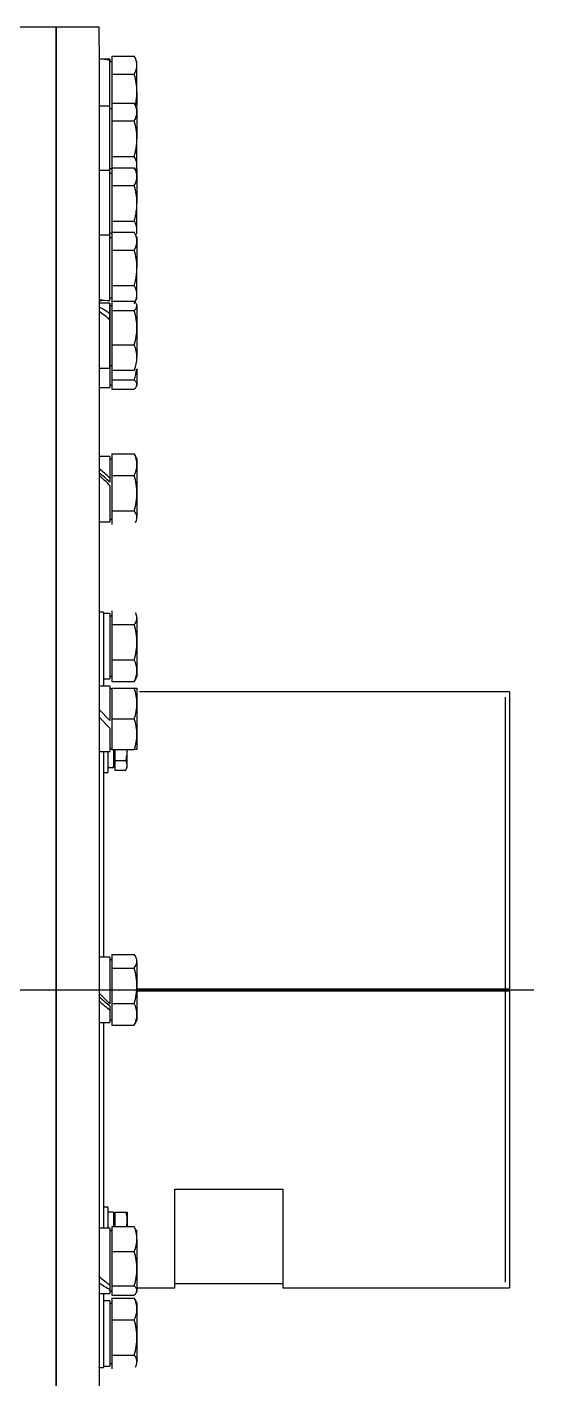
# Model space of a CAD drawing. Extents: x -681219 to -550379, y -242630 to -158199.
# Drawn here: x -622235 to -621931, y -173200 to -172389 of the extents above; entities that cross this region are included whole.
import ezdxf
from ezdxf.lldxf.tags import DXFTag

# ---------------------------------------------------------------- set-up
doc = ezdxf.new("R2010")
doc.units = 0
doc.header["$LTSCALE"] = 1000
doc.layers.get('0').update_dxf_attribs({"linetype": 'CONTINUOUS'})
for name, color, linetype in [('$TD_AUDIT_GENERATED_(382)', 7, 'CONTINUOUS'), ('10_GB93_A', 7, 'CONTINUOUS'), ('10_GB97.1_A', 7, 'CONTINUOUS'), ('20_GB93', 7, 'CONTINUOUS'), ('20_GB97.1', 7, 'CONTINUOUS'), ('DAE09051804_A', 7, 'CONTINUOUS'), ('M10×15_GB5783_A', 7, 'CONTINUOUS'), ('M20×100_GB5783', 7, 'CONTINUOUS'), ('M20×45_GB5783', 7, 'CONTINUOUS'), ('SPTZ00211520', 7, 'CONTINUOUS'), ('SPTZ011001632', 7, 'CONTINUOUS'), ('SPTZ011001642_A', 7, 'CONTINUOUS'), ('SPTZ011001652', 7, 'CONTINUOUS'), ('SPTZ011001662', 7, 'CONTINUOUS'), ('SPTZ011001672', 7, 'CONTINUOUS')]:
    doc.layers.add(name, color=color, linetype=linetype)
tags = doc.linetypes.add('CENTER2', pattern=[28.575, 19.05, -3.175, 3.175, -3.175]).pattern_tags.tags
tags[10:11] = [DXFTag(74, 4), DXFTag(75, 0), DXFTag(340, '0'), DXFTag(46, 0.0), DXFTag(50, 0.0), DXFTag(44, 0.0), DXFTag(45, 0.0)]
tags[8:9] = [DXFTag(74, 4), DXFTag(75, 0), DXFTag(340, '0'), DXFTag(46, 0.0), DXFTag(50, 0.0), DXFTag(44, 0.0), DXFTag(45, 0.0)]
tags[6:7] = [DXFTag(74, 4), DXFTag(75, 0), DXFTag(340, '0'), DXFTag(46, 0.0), DXFTag(50, 0.0), DXFTag(44, 0.0), DXFTag(45, 0.0)]
tags[4:5] = [DXFTag(74, 4), DXFTag(75, 0), DXFTag(340, '0'), DXFTag(46, 0.0), DXFTag(50, 0.0), DXFTag(44, 0.0), DXFTag(45, 0.0)]

msp = doc.modelspace()

# ---------------------------------------------------------------- linework, layer by layer
at = {"layer": '$TD_AUDIT_GENERATED_(382)', "color": 7, "linetype": 'Continuous'}
for p, q in [((-622217.7465, -172388.6744), (-622243.6665, -172388.6744)), ((-622217.7465, -172388.6744), (-622217.7465, -172399.8344)), ((-622217.7465, -172511.6804), (-622217.7465, -172399.8344)), ((-622217.7465, -173421.7004), (-622217.7465, -172511.6804))]:
    msp.add_line(p, q, dxfattribs=at)
at = {"linetype": 'CENTER2', "ltscale": 20}
msp.add_line((-627628.6761, -172966.6904), (-621930.9303, -172966.6904), dxfattribs=at)
at = {"layer": '10_GB93_A', "color": 7, "linetype": 'Continuous'}
for p, q in [((-622183.2729, -172822.5067), (-622183.2729, -172833.2514)), ((-622186.6425, -172833.2514), (-622186.149, -172833.2514)), ((-622183.2729, -173100.1294), (-622186.6425, -173100.1294)), ((-622183.2729, -173100.1294), (-622183.2729, -173108.7409))]:
    msp.add_line(p, q, dxfattribs=at)
for centre, start, end in [((-622183.7663, -172823.2722), 253.2490088, 272.8344038), ((-622186.149, -172823.2722), 267.1655962, 286.7509912)]:
    msp.add_arc(centre, 9.9792, start, end, dxfattribs=at)
at = {"layer": '10_GB97.1_A', "color": 7, "linetype": 'Continuous'}
for p, q in [((-622186.6425, -172823.5859), (-622186.6425, -172836.2322)), ((-622189.2345, -172836.2322), (-622186.6425, -172836.2322)), ((-622186.6425, -173097.1486), (-622189.2345, -173097.1486)), ((-622186.6425, -173097.1486), (-622186.6425, -173109.7949))]:
    msp.add_line(p, q, dxfattribs=at)
at = {"layer": '20_GB93', "color": 7, "linetype": 'Continuous'}
for p, q in [((-622185.3465, -172407.9848), (-622191.8265, -172407.9848)), ((-622185.3465, -172407.9848), (-622186.2955, -172407.9848)), ((-622185.3465, -172408.0078), (-622185.3465, -172407.9848)), ((-622185.3465, -172436.135), (-622185.3465, -172407.9848)), ((-622185.3465, -172408.0078), (-622185.3465, -172408.7827)), ((-622185.3465, -172436.135), (-622185.3465, -172408.7827)), ((-622185.3465, -172436.135), (-622191.8265, -172436.135)), ((-622185.3465, -172474.8994), (-622185.3465, -172436.135)), ((-622185.3465, -172474.8994), (-622191.8265, -172474.8994)), ((-622185.3465, -172513.6639), (-622185.3465, -172474.8994)), ((-622185.3465, -172513.6639), (-622191.8265, -172513.6639)), ((-622185.3465, -172552.8031), (-622185.3465, -172513.6639)), ((-622191.8265, -172552.8031), (-622190.8775, -172552.8031)), ((-622185.3465, -172554.3907), (-622191.8265, -172554.3907)), ((-622185.3465, -172554.3907), (-622191.8265, -172554.3907)), ((-622185.3465, -172554.3907), (-622185.3465, -172560.8098)), ((-622185.3465, -172593.5299), (-622185.3465, -172554.3907)), ((-622185.3465, -172560.8098), (-622185.3465, -172564.5977)), ((-622185.3465, -172564.5977), (-622185.3465, -172593.5299)), ((-622191.8265, -172593.5299), (-622185.3465, -172593.5299)), ((-622191.8265, -172593.5299), (-622185.3465, -172593.5299)), ((-622185.3465, -172593.5299), (-622185.3465, -172605.0333)), ((-622191.8265, -172605.0333), (-622185.3465, -172605.0333)), ((-622185.3465, -172646.5382), (-622191.8265, -172646.5382)), ((-622185.3465, -172646.5382), (-622185.3465, -172659.5044)), ((-622185.3465, -172659.5044), (-622185.3465, -172661.9885)), ((-622185.3465, -172664.0342), (-622185.3465, -172685.6774)), ((-622191.8265, -172685.6774), (-622185.3465, -172685.6774)), ((-622185.3465, -172740.8024), (-622189.2345, -172740.8024)), ((-622185.3465, -172740.8024), (-622185.3465, -172779.9416)), ((-622189.2345, -172779.9416), (-622185.3465, -172779.9416)), ((-622185.3465, -172784.4467), (-622191.8265, -172784.4467)), ((-622185.3465, -172784.4467), (-622185.3465, -172804.9652)), ((-622191.8265, -172798.4852), (-622185.3465, -172804.9652)), ((-622185.3465, -172809.5473), (-622191.8265, -172803.0673)), ((-622185.3465, -172809.5473), (-622185.3465, -172823.5859)), ((-622191.8265, -172823.5859), (-622185.3465, -172823.5859)), ((-622185.3465, -172947.1208), (-622191.8265, -172947.1208)), ((-622185.3465, -172947.1208), (-622185.3465, -172975.0473)), ((-621993.0201, -172966.0327), (-621993.0201, -172967.3481)), ((-622185.3465, -172976.3404), (-622185.3465, -172978.984)), ((-622185.3465, -172978.984), (-622185.3465, -172986.26)), ((-622191.8265, -172986.26), (-622185.3465, -172986.26)), ((-622185.3465, -173109.7949), (-622191.8265, -173109.7949)), ((-622185.3465, -173109.7949), (-622185.3465, -173143.8571)), ((-622185.3465, -173143.8571), (-622185.3465, -173146.5492)), ((-622185.3465, -173146.5492), (-622185.3465, -173148.9341)), ((-622191.8265, -173148.9341), (-622185.3465, -173148.9341)), ((-622185.3465, -173153.4392), (-622189.2345, -173153.4392)), ((-622185.3465, -173153.4392), (-622185.3465, -173192.5784)), ((-622189.2345, -173192.5784), (-622185.3465, -173192.5784))]:
    msp.add_line(p, q, dxfattribs=at)
for centre, start, end in [((-622190.8775, -172427.5544), 73.5825523, 92.7794916), ((-622186.2955, -172427.5544), 87.2205084, 96.723072), ((-622186.2955, -172533.2335), 253.5825523, 272.7794916), ((-622190.8775, -172533.2335), 267.2205084, 276.723072)]:
    msp.add_arc(centre, 19.5696, start, end, dxfattribs=at)
for centre, major_axis, ratio, start_param, end_param in [((-622186.2955, -172573.9603), (-18.08, 18.08), 0.41421356, -1.22660852, -0.89155873), ((-622190.8775, -172573.9603), (-18.08, 18.08), 0.41421356, 4.81854955, 5.15359934), ((-622186.2955, -172666.1078), (-19.1936, 19.1936), 0.19891237, -1.42295807, -1.08790827), ((-622186.2955, -172666.1078), (-12.8381, 12.8381), 0.19891237, 4.83617654, 5.34499682), ((-622190.8775, -172666.1078), (19.1936, -19.1936), 0.19891237, 1.48060735, 1.81565715), ((-622186.2955, -172966.6904), (-19.1936, 19.1936), 0.19891237, 1.48060735, 1.81565715), ((-622190.8775, -172966.6904), (12.8381, -12.8381), 0.19891237, 4.83617654, 5.34499682), ((-622190.8775, -172966.6904), (19.1936, -19.1936), 0.19891237, -1.42295807, -1.08790827), ((-622186.2955, -173129.3645), (18.08, -18.08), 0.41421356, 4.81854955, 5.15359934), ((-622190.8775, -173129.3645), (18.08, -18.08), 0.41421356, -1.22660852, -0.89155873)]:
    msp.add_ellipse(centre, major_axis=major_axis, ratio=ratio, start_param=start_param, end_param=end_param, dxfattribs=at)
at = {"layer": '20_GB97.1', "color": 7, "linetype": 'Continuous'}
msp.add_line((-621999.5001, -172966.0327), (-621999.5001, -172967.3481), dxfattribs=at)
at = {"layer": 'DAE09051804_A', "color": 7, "linetype": 'Continuous'}
msp.add_line((-622003.3881, -172966.0327), (-622003.3881, -172967.3481), dxfattribs=at)
at = {"layer": 'M10×15_GB5783_A', "color": 7, "linetype": 'Continuous'}
for p, q in [((-622182.4953, -172822.5067), (-622182.4953, -172829.0296)), ((-622182.4953, -172829.0296), (-622175.8692, -172829.0296)), ((-622182.4953, -172829.0296), (-622182.4953, -172834.7871)), ((-622174.9785, -172822.5067), (-622174.9785, -172823.2722)), ((-622174.9785, -172833.2441), (-622174.9785, -172823.2722)), ((-622183.2729, -172832.733), (-622182.4953, -172832.733)), ((-622182.4953, -172834.7871), (-622175.8694, -172834.7871)), ((-622175.8694, -172834.7871), (-622174.9785, -172833.2441)), ((-622182.4953, -173100.6478), (-622183.2729, -173100.6478)), ((-622182.4953, -173100.1367), (-622175.8692, -173100.1367)), ((-622182.4953, -173100.1367), (-622182.4953, -173108.7409)), ((-622175.8692, -173100.1367), (-622174.9785, -173100.1367)), ((-622174.9785, -173100.1367), (-622174.9785, -173108.7409))]:
    msp.add_line(p, q, dxfattribs=at)
for centre, radius, start, end in [((-622180.1438, -172831.9083), 5.1535, 326.0398027, 33.9572861), ((-622189.5054, -173105.1224), 14.519, 345.4145472, 20.083911)]:
    msp.add_arc(centre, radius, start, end, dxfattribs=at)
msp.add_open_spline([(-622175.8692, -172829.0296), (-622175.5989, -172828.0932), (-622175.3721, -172827.1342), (-622175.0621, -172825.2117), (-622174.9785, -172824.2451), (-622174.9785, -172823.2722)], degree=3, knots=[0, 0, 0, 0, 0.5, 0.5, 1, 1, 1, 1], dxfattribs=at)
at = {"layer": 'M20×100_GB5783', "color": 7, "linetype": 'Continuous'}
for p, q in [((-621991.9833, -172966.0327), (-621991.9833, -172967.3481)), ((-621976.8201, -172966.6904), (-621976.8201, -172966.0327)), ((-621976.8201, -172966.6904), (-621976.8201, -172967.3481))]:
    msp.add_line(p, q, dxfattribs=at)
at = {"layer": 'M20×45_GB5783', "color": 7, "linetype": 'Continuous'}
for p, q in [((-622184.3097, -172406.2028), (-622170.7984, -172406.2028)), ((-622184.3097, -172406.2028), (-622184.3097, -172416.8786)), ((-622184.3097, -172406.2028), (-622170.7984, -172406.2028)), ((-622184.3097, -172406.2028), (-622184.3097, -172416.8786)), ((-622184.3097, -172409.6048), (-622185.3465, -172409.6048)), ((-622184.3097, -172409.6048), (-622185.3465, -172409.6048)), ((-622169.1465, -172427.5544), (-622169.1465, -172409.0639)), ((-622169.1465, -172427.5544), (-622169.1465, -172409.0639)), ((-622184.3097, -172416.8786), (-622170.7981, -172416.8786)), ((-622184.3097, -172416.8786), (-622184.3097, -172434.353)), ((-622184.3097, -172416.8786), (-622170.7981, -172416.8786)), ((-622184.3097, -172416.8786), (-622184.3097, -172434.353)), ((-622169.1465, -172427.5544), (-622169.1465, -172436.0841)), ((-622184.3097, -172437.755), (-622185.3465, -172437.755)), ((-622184.3097, -172434.353), (-622170.7984, -172434.353)), ((-622184.3097, -172434.353), (-622184.3097, -172445.0288)), ((-622169.1465, -172437.2141), (-622170.7984, -172434.353)), ((-622169.1465, -172437.2141), (-622169.1465, -172455.7046)), ((-622184.3097, -172445.0288), (-622170.7981, -172445.0288)), ((-622184.3097, -172445.0288), (-622184.3097, -172466.3804)), ((-622169.1465, -172474.1951), (-622169.1465, -172455.7046)), ((-622184.3097, -172466.3804), (-622170.7981, -172466.3804)), ((-622184.3097, -172466.3804), (-622184.3097, -172473.1174)), ((-622184.3097, -172473.1174), (-622170.7984, -172473.1174)), ((-622184.3097, -172473.1174), (-622184.3097, -172483.7932)), ((-622169.1465, -172475.9786), (-622170.7984, -172473.1174)), ((-622185.3465, -172473.6542), (-622184.3097, -172473.6542)), ((-622184.3097, -172476.5194), (-622185.3465, -172476.5194)), ((-622169.1465, -172474.1951), (-622169.1465, -172475.9786)), ((-622169.1465, -172475.9786), (-622169.1465, -172494.469)), ((-622184.3097, -172483.7932), (-622170.7981, -172483.7932)), ((-622184.3097, -172483.7932), (-622184.3097, -172505.1448)), ((-622169.1465, -172512.9595), (-622169.1465, -172494.469)), ((-622184.3097, -172505.1448), (-622170.7981, -172505.1448)), ((-622184.3097, -172505.1448), (-622184.3097, -172511.8819)), ((-622185.3465, -172512.4186), (-622184.3097, -172512.4186)), ((-622184.3097, -172511.8819), (-622170.7984, -172511.8819)), ((-622184.3097, -172511.8819), (-622184.3097, -172522.5577)), ((-622169.1465, -172514.743), (-622170.7984, -172511.8819)), ((-622184.3097, -172515.2839), (-622185.3465, -172515.2839)), ((-622169.1465, -172514.743), (-622169.1465, -172533.2335)), ((-622184.3097, -172522.5577), (-622170.7981, -172522.5577)), ((-622184.3097, -172522.5577), (-622184.3097, -172543.9093)), ((-622169.1465, -172551.724), (-622169.1465, -172533.2335)), ((-622184.3097, -172543.9093), (-622170.7981, -172543.9093)), ((-622184.3097, -172543.9093), (-622184.3097, -172553.3366)), ((-622185.3465, -172551.1831), (-622184.3097, -172551.1831)), ((-622184.3097, -172553.3366), (-622170.7981, -172553.3366)), ((-622184.3097, -172553.3366), (-622184.3097, -172558.8624)), ((-622184.3097, -172553.3366), (-622170.7981, -172553.3366)), ((-622184.3097, -172553.3366), (-622184.3097, -172558.8624)), ((-622170.4193, -172553.9285), (-622169.1465, -172551.724)), ((-622184.3097, -172556.0107), (-622185.3465, -172556.0107)), ((-622184.3097, -172556.0107), (-622185.3465, -172556.0107)), ((-622184.3097, -172558.8624), (-622170.7984, -172558.8624)), ((-622184.3097, -172558.8624), (-622184.3097, -172579.4861)), ((-622184.3097, -172558.8624), (-622170.7984, -172558.8624)), ((-622184.3097, -172558.8624), (-622184.3097, -172579.4861)), ((-622169.1465, -172555.4698), (-622169.1465, -172587.035)), ((-622169.1465, -172555.4698), (-622169.1465, -172587.035)), ((-622184.3097, -172579.4861), (-622170.7981, -172579.4861)), ((-622184.3097, -172579.4861), (-622184.3097, -172594.584)), ((-622184.3097, -172579.4861), (-622170.7981, -172579.4861)), ((-622184.3097, -172579.4861), (-622184.3097, -172594.584)), ((-622185.3465, -172591.9099), (-622184.3097, -172591.9099)), ((-622185.3465, -172591.9099), (-622184.3097, -172591.9099)), ((-622184.3097, -172594.584), (-622170.7981, -172594.584)), ((-622184.3097, -172594.584), (-622184.3097, -172600.5615)), ((-622184.3097, -172594.584), (-622170.7981, -172594.584)), ((-622169.1465, -172593.8864), (-622169.1465, -172603.9542)), ((-622184.3097, -172600.5615), (-622170.7984, -172600.5615)), ((-622184.3097, -172600.5615), (-622184.3097, -172606.0874)), ((-622185.3465, -172603.4133), (-622184.3097, -172603.4133)), ((-622184.3097, -172606.0874), (-622170.7981, -172606.0874)), ((-622184.3097, -172648.1582), (-622185.3465, -172648.1582)), ((-622184.3097, -172644.9394), (-622170.7981, -172644.9394)), ((-622184.3097, -172644.9394), (-622184.3097, -172657.9369)), ((-622169.1465, -172647.6173), (-622170.0261, -172646.0938)), ((-622169.1465, -172647.6173), (-622169.1465, -172683.1908)), ((-622184.3097, -172657.9369), (-622170.7984, -172657.9369)), ((-622184.3097, -172657.9369), (-622184.3097, -172679.1053)), ((-622185.3465, -172684.0574), (-622184.3097, -172684.0574)), ((-622184.3097, -172679.1053), (-622170.7981, -172679.1053)), ((-622184.3097, -172679.1053), (-622184.3097, -172687.2762)), ((-622170.0261, -172686.1217), (-622169.1465, -172684.5983)), ((-622184.3097, -172739.2035), (-622184.3097, -172747.3744)), ((-622169.1465, -172741.8815), (-622170.0261, -172740.358)), ((-622184.3097, -172742.4224), (-622185.3465, -172742.4224)), ((-622184.3097, -172747.3744), (-622170.7981, -172747.3744)), ((-622184.3097, -172747.3744), (-622184.3097, -172768.5429)), ((-622169.1465, -172743.289), (-622169.1465, -172778.8625)), ((-622184.3097, -172768.5429), (-622170.7984, -172768.5429)), ((-622184.3097, -172768.5429), (-622184.3097, -172781.5404)), ((-622185.3465, -172778.3216), (-622184.3097, -172778.3216)), ((-622184.3097, -172781.5404), (-622170.7981, -172781.5404)), ((-622170.0261, -172780.3859), (-622169.1465, -172778.8625)), ((-622184.3097, -172786.0667), (-622185.3465, -172786.0667)), ((-622184.3097, -172785.5258), (-622170.7981, -172785.5258)), ((-622184.3097, -172785.5258), (-622184.3097, -172804.0163)), ((-622170.7981, -172785.5258), (-622169.1465, -172785.5258)), ((-622169.1465, -172785.5258), (-622169.1465, -172822.5067)), ((-622184.3097, -172804.0163), (-622170.7984, -172804.0163)), ((-622184.3097, -172804.0163), (-622184.3097, -172822.5067)), ((-622185.3465, -172821.9659), (-622184.3097, -172821.9659)), ((-622184.3097, -172822.5067), (-622170.7981, -172822.5067)), ((-622169.1465, -172822.5067), (-622170.7981, -172822.5067)), ((-622184.3097, -172948.7408), (-622185.3465, -172948.7408)), ((-622184.3097, -172945.522), (-622170.7981, -172945.522)), ((-622184.3097, -172945.522), (-622184.3097, -172953.6929)), ((-622169.1465, -172948.1999), (-622170.0261, -172946.6764)), ((-622169.1465, -172949.6074), (-622169.1465, -172985.1809)), ((-622184.3097, -172953.6929), (-622170.7981, -172953.6929)), ((-622184.3097, -172953.6929), (-622184.3097, -172974.8613)), ((-622184.3097, -172974.8613), (-622170.7984, -172974.8613)), ((-622184.3097, -172974.8613), (-622184.3097, -172987.8588)), ((-622185.3465, -172984.64), (-622184.3097, -172984.64)), ((-622184.3097, -172987.8588), (-622170.7981, -172987.8588)), ((-622184.3097, -173111.4149), (-622185.3465, -173111.4149)), ((-622184.3097, -173108.7409), (-622170.7981, -173108.7409)), ((-622184.3097, -173108.7409), (-622184.3097, -173123.8387)), ((-622169.1465, -173116.2898), (-622169.1465, -173110.874)), ((-622169.1465, -173116.2898), (-622169.1465, -173147.855)), ((-622184.3097, -173123.8387), (-622170.7981, -173123.8387)), ((-622184.3097, -173123.8387), (-622184.3097, -173144.4624)), ((-622184.3097, -173144.4624), (-622170.7984, -173144.4624)), ((-622184.3097, -173144.4624), (-622184.3097, -173149.9882)), ((-622185.3465, -173147.3141), (-622184.3097, -173147.3141)), ((-622184.3097, -173155.0592), (-622185.3465, -173155.0592)), ((-622184.3097, -173149.9882), (-622170.7981, -173149.9882)), ((-622184.3097, -173151.8404), (-622170.7981, -173151.8404)), ((-622184.3097, -173151.8404), (-622184.3097, -173164.8379)), ((-622169.1465, -173154.5183), (-622170.0261, -173152.9949)), ((-622169.1465, -173154.5183), (-622169.1465, -173190.0918)), ((-622184.3097, -173164.8379), (-622170.7984, -173164.8379)), ((-622184.3097, -173164.8379), (-622184.3097, -173186.0063)), ((-622184.3097, -173186.0063), (-622170.7981, -173186.0063)), ((-622184.3097, -173186.0063), (-622184.3097, -173194.1772)), ((-622185.3465, -173190.9584), (-622184.3097, -173190.9584)), ((-622170.0261, -173193.0228), (-622169.1465, -173191.4993))]:
    msp.add_line(p, q, dxfattribs=at)
for centre, radius, start, end in [((-622178.7244, -172411.5409), 9.556, 326.042862, 33.9600491), ((-622178.7244, -172411.5409), 9.556, 326.042862, 33.9600491), ((-622178.7244, -172439.6911), 9.556, 326.042862, 33.9600491), ((-622178.7244, -172478.4555), 9.556, 326.042862, 33.9600491), ((-622178.7243, -172471.7181), 9.5559, 342.0245591, 33.9572865), ((-622178.7243, -172510.4825), 9.5559, 351.5403937, 33.9572865), ((-622178.7244, -172517.22), 9.556, 326.042862, 33.9600491), ((-622178.7243, -172549.247), 9.5559, 326.0398024, 33.9572865), ((-622202.4376, -172569.1747), 33.2773, 341.9490107, 18.0524962), ((-622202.4376, -172569.1747), 33.2773, 341.9490107, 18.0524962), ((-622189.2711, -172587.483), 20.1296, 1.2751208, 23.4076004), ((-622188.6282, -172587.3423), 19.4841, 0.9036586, 23.7790626), ((-622202.4375, -172590.2493), 33.2772, 341.9474524, 353.3873856), ((-622188.6282, -172586.7278), 19.4841, 336.2209374, 359.0963414), ((-622189.2711, -172586.5871), 20.1296, 336.5923996, 358.7248792), ((-622182.9103, -172651.4379), 13.7453, 331.7827732, 28.2148357), ((-622176.2039, -172649.5014), 7.0735, 26.5239203, 40.1614372), ((-622204.1715, -172668.5215), 35.0114, 342.4044578, 17.5970103), ((-622176.2039, -172683.6673), 7.0735, 3.8629807, 40.1614372), ((-622175.8337, -172682.8639), 6.6953, 330.6935412, 357.2013436), ((-622176.2039, -172743.7655), 7.0735, 3.8629807, 26.5239203), ((-622204.1714, -172757.9582), 35.0113, 342.4029402, 17.5955917), ((-622175.8337, -172742.9621), 6.6953, 318.7742386, 357.2013436), ((-622182.9103, -172775.0419), 13.7454, 331.7852698, 28.2171213), ((-622175.8337, -172777.1281), 6.6953, 318.7742386, 357.2013436), ((-622196.0829, -172794.7706), 26.9219, 339.914408, 20.0839112), ((-622196.083, -172813.2619), 26.922, 339.916149, 20.0855318), ((-622175.8337, -172949.9343), 6.6953, 2.7986564, 41.2257614), ((-622176.2039, -172949.1309), 7.0735, 319.8385628, 356.1370193), ((-622204.1714, -172964.2767), 35.0113, 342.4029402, 17.5955917), ((-622182.9103, -172981.3603), 13.7454, 331.7852698, 28.2171213), ((-622176.2039, -172983.2968), 7.0735, 319.8385628, 356.1370193), ((-622188.6282, -173116.5971), 19.4841, 0.9036586, 23.7790626), ((-622189.2711, -173115.8418), 20.1296, 336.5923996, 358.7248792), ((-622202.4375, -173134.1501), 33.2772, 341.9474524, 18.0510406), ((-622182.9103, -173158.3389), 13.7453, 331.7827732, 28.2148357), ((-622175.8337, -173156.2527), 6.6953, 2.7986564, 41.2257614), ((-622204.1715, -173175.4225), 35.0114, 342.4044578, 17.5970103), ((-622175.8337, -173190.4187), 6.6953, 2.7986564, 41.2257614), ((-622176.2039, -173189.6152), 7.0735, 329.9698433, 356.1370193)]:
    msp.add_arc(centre, radius, start, end, dxfattribs=at)
for points, knots in [([(-622169.1465, -172427.5544), (-622169.1465, -172425.7504), (-622169.3016, -172423.958), (-622169.7327, -172421.2845), (-622169.9091, -172420.3953), (-622170.3174, -172418.6229), (-622170.5475, -172417.7468), (-622170.7981, -172416.8786)], [0, 0, 0, 0, 0.5, 0.5, 0.75, 0.75, 1, 1, 1, 1]), ([(-622169.1465, -172427.5544), (-622169.1465, -172426.6518), (-622169.1848, -172425.7464), (-622169.3373, -172423.9298), (-622169.4506, -172423.0281), (-622169.8848, -172420.3537), (-622170.2998, -172418.6048), (-622170.7981, -172416.8786)], [0, 0, 0, 0, 0.25, 0.25, 0.5, 0.5, 1, 1, 1, 1]), ([(-622170.0615, -172435.373), (-622169.883, -172434.579), (-622169.7263, -172433.7791), (-622169.4506, -172432.0806), (-622169.3373, -172431.179), (-622169.1848, -172429.3624), (-622169.1465, -172428.4569), (-622169.1465, -172427.5544)], [0.273711672, 0.273711672, 0.273711672, 0.273711672, 0.5, 0.5, 0.75, 0.75, 1, 1, 1, 1]), ([(-622170.0597, -172435.3643), (-622169.8781, -172434.5561), (-622169.72, -172433.7455), (-622169.3016, -172431.1508), (-622169.1465, -172429.3584), (-622169.1465, -172427.5544)], [0.272122851, 0.272122851, 0.272122851, 0.272122851, 0.5, 0.5, 1, 1, 1, 1]), ([(-622169.1465, -172455.7046), (-622169.1465, -172454.802), (-622169.1848, -172453.8966), (-622169.3373, -172452.08), (-622169.4506, -172451.1783), (-622169.8848, -172448.5039), (-622170.2998, -172446.755), (-622170.7981, -172445.0288)], [0, 0, 0, 0, 0.25, 0.25, 0.5, 0.5, 1, 1, 1, 1]), ([(-622170.7981, -172466.3804), (-622170.5475, -172465.5122), (-622170.3174, -172464.6361), (-622169.9091, -172462.8637), (-622169.7327, -172461.9745), (-622169.3016, -172459.301), (-622169.1465, -172457.5086), (-622169.1465, -172455.7046)], [0, 0, 0, 0, 0.25, 0.25, 0.5, 0.5, 1, 1, 1, 1]), ([(-622169.1465, -172494.469), (-622169.1465, -172493.5665), (-622169.1848, -172492.661), (-622169.3373, -172490.8444), (-622169.4506, -172489.9428), (-622169.8848, -172487.2683), (-622170.2998, -172485.5195), (-622170.7981, -172483.7932)], [0, 0, 0, 0, 0.25, 0.25, 0.5, 0.5, 1, 1, 1, 1]), ([(-622170.7981, -172505.1448), (-622170.5475, -172504.2767), (-622170.3174, -172503.4005), (-622169.9091, -172501.6281), (-622169.7327, -172500.739), (-622169.3016, -172498.0654), (-622169.1465, -172496.2731), (-622169.1465, -172494.469)], [0, 0, 0, 0, 0.25, 0.25, 0.5, 0.5, 1, 1, 1, 1]), ([(-622169.1465, -172533.2335), (-622169.1465, -172532.3309), (-622169.1848, -172531.4255), (-622169.3373, -172529.6089), (-622169.4506, -172528.7072), (-622169.8848, -172526.0328), (-622170.2998, -172524.2839), (-622170.7981, -172522.5577)], [0, 0, 0, 0, 0.25, 0.25, 0.5, 0.5, 1, 1, 1, 1]), ([(-622170.7981, -172543.9093), (-622170.5475, -172543.0411), (-622170.3174, -172542.165), (-622169.9091, -172540.3925), (-622169.7327, -172539.5034), (-622169.3016, -172536.8299), (-622169.1465, -172535.0375), (-622169.1465, -172533.2335)], [0, 0, 0, 0, 0.25, 0.25, 0.5, 0.5, 1, 1, 1, 1]), ([(-622170.7984, -172558.8624), (-622170.2952, -172558.4113), (-622169.8804, -172557.9569), (-622169.3058, -172557.0386), (-622169.1479, -172556.5746), (-622169.1461, -172555.8699), (-622169.1847, -172555.6339), (-622169.3352, -172555.1671), (-622169.447, -172554.9352), (-622169.8786, -172554.2438), (-622170.2943, -172553.7883), (-622170.7981, -172553.3366)], [0, 0, 0, 0, 0.25, 0.25, 0.5, 0.5, 0.625, 0.625, 0.75, 0.75, 1, 1, 1, 1]), ([(-622170.7984, -172558.8624), (-622170.2952, -172558.4113), (-622169.8804, -172557.9569), (-622169.3058, -172557.0386), (-622169.1479, -172556.5746), (-622169.1461, -172555.8699), (-622169.1847, -172555.6339), (-622169.3242, -172555.2012), (-622169.4151, -172555.003), (-622169.5299, -172554.8058)], [0, 0, 0, 0, 0.25, 0.25, 0.5, 0.5, 0.625, 0.625, 0.731744409, 0.731744409, 0.731744409, 0.731744409]), ([(-622170.7981, -172606.0874), (-622170.2949, -172605.6362), (-622169.8802, -172605.1818), (-622169.3057, -172604.2635), (-622169.1478, -172603.7995), (-622169.1462, -172603.0948), (-622169.1848, -172602.8588), (-622169.3353, -172602.392), (-622169.4471, -172602.1601), (-622169.8788, -172601.4687), (-622170.2945, -172601.0132), (-622170.7984, -172600.5615)], [0, 0, 0, 0, 0.25, 0.25, 0.5, 0.5, 0.625, 0.625, 0.75, 0.75, 1, 1, 1, 1]), ([(-622170.7981, -173149.9882), (-622170.2949, -173149.5371), (-622169.8802, -173149.0827), (-622169.3057, -173148.1643), (-622169.1478, -173147.7004), (-622169.1462, -173146.9957), (-622169.1848, -173146.7597), (-622169.3353, -173146.2928), (-622169.4471, -173146.061), (-622169.8788, -173145.3695), (-622170.2945, -173144.9141), (-622170.7984, -173144.4624)], [0, 0, 0, 0, 0.25, 0.25, 0.5, 0.5, 0.625, 0.625, 0.75, 0.75, 1, 1, 1, 1])]:
    msp.add_open_spline(points, degree=3, knots=knots, dxfattribs=at)
at = {"layer": 'SPTZ00211520', "color": 7, "linetype": 'Continuous'}
msp.add_line((-621958.5465, -172966.0327), (-621958.5465, -172967.3481), dxfattribs=at)
at = {"layer": 'SPTZ011001632', "color": 7, "linetype": 'Continuous'}
for p, q in [((-622217.7465, -172399.8344), (-622217.7465, -172388.6744)), ((-622191.8265, -172388.6744), (-622217.7465, -172388.6744)), ((-622191.8265, -172399.8344), (-622191.8265, -172388.6744)), ((-622217.7465, -172399.8344), (-622217.7465, -172511.6804)), ((-622191.8265, -172399.8344), (-622191.8265, -172511.6804)), ((-622217.7465, -172511.6804), (-622217.7465, -173421.7004)), ((-622191.8265, -172511.6804), (-622191.8265, -173421.7004))]:
    msp.add_line(p, q, dxfattribs=at)
at = {"layer": 'SPTZ011001642_A', "color": 7, "linetype": 'Continuous'}
msp.add_line((-622146.4665, -173142.9464), (-622081.6665, -173142.9464), dxfattribs=at)
at = {"layer": 'SPTZ011001652', "color": 7, "linetype": 'Continuous'}
for p, q in [((-622189.2345, -172739.8904), (-622191.8265, -172739.8904)), ((-622189.2345, -172739.8904), (-622189.2345, -172784.4467)), ((-622189.2345, -172823.5859), (-622189.2345, -172947.1208)), ((-622189.2345, -172986.26), (-622189.2345, -173109.7949)), ((-622189.2345, -173148.9341), (-622189.2345, -173193.4904)), ((-622191.8265, -173193.4904), (-622189.2345, -173193.4904))]:
    msp.add_line(p, q, dxfattribs=at)
at = {"layer": 'SPTZ011001662', "color": 7, "linetype": 'Continuous'}
for p, q in [((-621945.5865, -172787.8424), (-622167.6009, -172787.8424)), ((-621945.5865, -172787.8424), (-621945.5865, -172966.0231)), ((-622169.1465, -172966.0231), (-621945.5865, -172966.0231)), ((-622169.1465, -172966.0327), (-621945.5865, -172966.0327)), ((-622169.1465, -172967.3481), (-621945.5865, -172967.3481)), ((-622169.1465, -172967.3577), (-621945.5865, -172967.3577)), ((-621945.5865, -172966.0231), (-621945.5865, -172966.0327)), ((-621945.5865, -172967.3577), (-621945.5865, -173145.5384)), ((-622146.4665, -173086.4409), (-622081.6665, -173086.4409)), ((-622146.4665, -173145.5384), (-622146.4665, -173086.4409)), ((-622081.6665, -173086.4409), (-622081.6665, -173145.5384)), ((-622169.1465, -173145.5384), (-622146.4665, -173145.5384)), ((-622081.6665, -173145.5384), (-621945.5865, -173145.5384))]:
    msp.add_line(p, q, dxfattribs=at)
at = {"layer": 'SPTZ011001672', "color": 7, "linetype": 'Continuous'}
msp.add_line((-621948.1785, -172791.0824), (-621948.1785, -173142.2984), dxfattribs=at)

doc.saveas('drawing.dxf')
